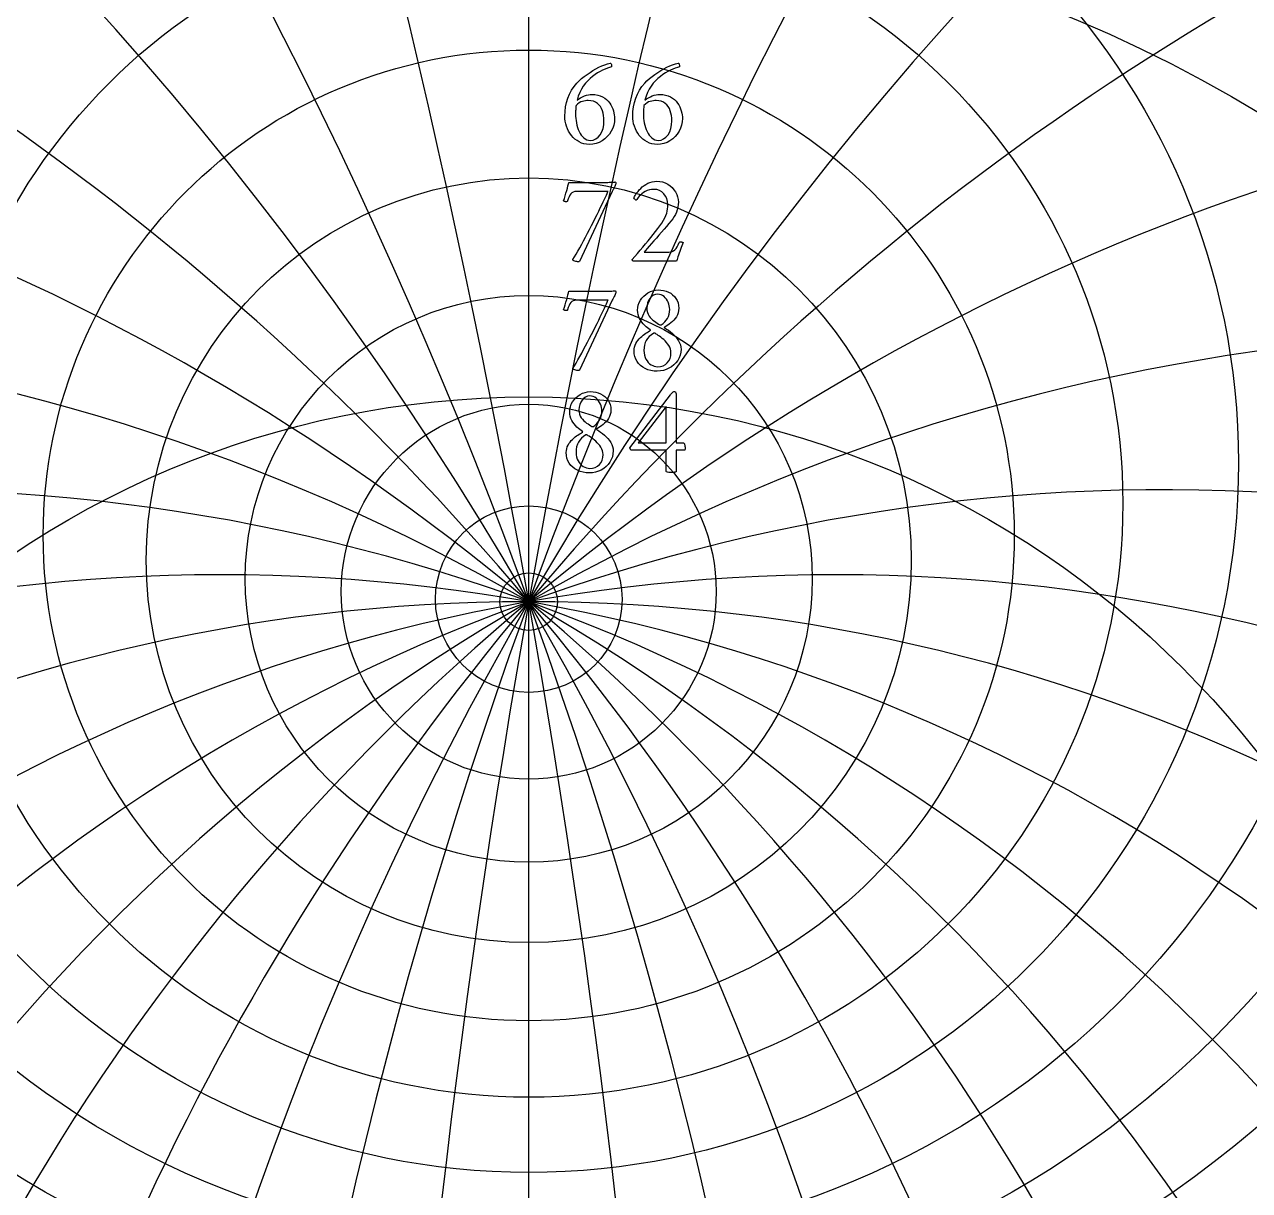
# Model space of a CAD drawing. Header units: millimetres. Extents: x -55 to 55, y -55 to 56.
# Drawn here: x -12.63 to 18.05, y 3.26 to 32.47 of the extents above; entities that cross this region are included whole.
import ezdxf

# ---------------------------------------------------------------- set-up
doc = ezdxf.new("R2010")
doc.units = ezdxf.units.MM
for name, color, linetype in [('CUT_OUTER', 1, 'Continuous'), ('ENGRAVE', 7, 'Continuous'), ('ENGRAVE_FINE', 8, 'Continuous'), ('TEXT', 5, 'Continuous')]:
    doc.layers.add(name, color=color, linetype=linetype)

msp = doc.modelspace()

# ---------------------------------------------------------------- linework, layer by layer
at = {"layer": 'CUT_OUTER'}
msp.add_arc((-0.0002, -0.0001), 54.7499, 132.89036, 87.80158, dxfattribs=at)
at = {"layer": 'ENGRAVE'}
msp.add_lwpolyline([(0, -54), (0, 54)], dxfattribs=at)
for centre, radius in [((0, 0), 54), ((0, 24.3261), 24.3261), ((0, 22.7517), 20.8992), ((0, 21.4865), 17.7713), ((0, 0), 35.3478), ((0, 20.4732), 14.8746), ((0, 19.6704), 12.157), ((0, 19.0478), 9.5763), ((0, 18.5835), 7.0982), ((0, 0), 23.1383), ((0, 18.262), 4.6932), ((0, 18.073), 2.3351), ((0, 18.0106), 0.72)]:
    msp.add_circle(centre, radius, dxfattribs=at)
for centre, radius, start, end in [((0, 26.2892), 28.1417, 104.43657, 75.56343), ((0, 28.7545), 32.4697, 146.34303, 33.65697), ((0, 31.8877), 37.4863, 168.07606, 11.92394), ((0, 35.9396), 43.453, 184.84521, 355.15479), ((0, 41.3064), 50.7778, 199.04163, 340.95837), ((0, -25.6817), 43.6923, 36, 144), ((0, -25.6817), 43.6923, 36, 144), ((0, 48.6521), 60.1373, 211.615649, 328.384351)]:
    msp.add_arc(centre, radius, start, end, dxfattribs=at)
at = {"layer": 'ENGRAVE_FINE'}
for centre, radius, start, end in [((-247.7915, -25.6817), 251.614, 3.256593, 18.285878), ((-247.7915, -25.6817), 251.614, 3.256593, 18.285878), ((247.7915, -25.6817), 251.614, 161.714122, 176.743407), ((247.7915, -25.6817), 251.614, 161.714122, 176.743407), ((-120.0437, -25.6817), 127.7478, 6.558023, 36.869498), ((-120.0437, -25.6817), 127.7478, 6.558023, 36.869498), ((120.0437, -25.6817), 127.7478, 143.130502, 173.441977), ((120.0437, -25.6817), 127.7478, 143.130502, 173.441977), ((-75.6773, -25.6817), 87.3846, 9.951474, 56.069558), ((-75.6773, -25.6817), 87.3846, 9.951474, 56.069558), ((75.6773, -25.6817), 87.3846, 123.930442, 170.048526), ((75.6773, -25.6817), 87.3846, 123.930442, 170.048526), ((-52.0705, -25.6817), 67.9732, 13.489072, 76.236453), ((-52.0705, -25.6817), 67.9732, 13.489072, 76.236453), ((52.0705, -25.6817), 67.9732, 103.763547, 166.510928), ((52.0705, -25.6817), 67.9732, 103.763547, 166.510928), ((-36.6622, -25.6817), 57.0363, 17.231, 97.72535), ((-36.6622, -25.6817), 57.0363, 17.231, 97.72535), ((36.6622, -25.6817), 57.0363, 82.27465, 162.769), ((36.6622, -25.6817), 57.0363, 82.27465, 162.769), ((-25.2258, -25.6817), 50.4515, 21.24955, 120.75591), ((-25.2258, -25.6817), 50.4515, 21.24955, 120.75591), ((25.2258, -25.6817), 50.4515, 59.24409, 158.75045), ((25.2258, -25.6817), 50.4515, 59.24409, 158.75045), ((-15.9027, -25.6817), 46.4964, 25.63452, 130.21425), ((-15.9027, -25.6817), 46.4964, 25.63452, 130.21425), ((15.9027, -25.6817), 46.4964, 49.78575, 154.36548), ((15.9027, -25.6817), 46.4964, 49.78575, 154.36548), ((-7.7041, -25.6817), 44.3663, 30.50093, 137.66478), ((-7.7041, -25.6817), 44.3663, 30.50093, 137.66478), ((7.7041, -25.6817), 44.3663, 42.33522, 149.49907), ((7.7041, -25.6817), 44.3663, 42.33522, 149.49907)]:
    msp.add_arc(centre, radius, start, end, dxfattribs=at)
at = {"layer": 'TEXT'}
for points in [[(1.5776, 30.7148), (1.6558, 30.711), (1.7273, 30.6996), (1.7923, 30.6807), (1.8507, 30.6541), (1.903, 30.6217), (1.9497, 30.5851), (1.9908, 30.5443), (2.0263, 30.4993), (2.0567, 30.4515), (2.0826, 30.4026), (2.1038, 30.3525), (2.1205, 30.3013), (2.1331, 30.2507), (2.1421, 30.2027), (2.1475, 30.1572), (2.1493, 30.1144), (2.144, 30.0297), (2.1281, 29.948), (2.1017, 29.8692), (2.0646, 29.7935), (2.0187, 29.7228), (1.9656, 29.6593), (1.9054, 29.6031), (1.8379, 29.554), (1.7645, 29.5141), (1.6866, 29.4857), (1.6041, 29.4686), (1.5169, 29.4629), (1.4484, 29.4668), (1.3832, 29.4785), (1.3214, 29.498), (1.263, 29.5252), (1.2085, 29.5589), (1.1581, 29.5975), (1.1119, 29.6411), (1.0698, 29.6897), (1.0322, 29.7423), (0.9992, 29.7979), (0.9707, 29.8565), (0.9469, 29.918), (0.928, 29.981), (0.9146, 30.0438), (0.9065, 30.1063), (0.9038, 30.1687), (0.9086, 30.2869), (0.9229, 30.4018), (0.9469, 30.5136), (0.9804, 30.6222), (1.0231, 30.7258), (1.0746, 30.8226), (1.1349, 30.9126), (1.204, 30.9958), (1.262, 31.0553), (1.3241, 31.1124), (1.3905, 31.1671), (1.461, 31.2194), (1.5341, 31.2687), (1.608, 31.3144), (1.6826, 31.3565), (1.758, 31.395), (1.8326, 31.4292), (1.9046, 31.4581), (1.9739, 31.4819), (2.0407, 31.5004), (2.0509, 31.4981), (2.059, 31.4912), (2.0652, 31.4798), (2.0694, 31.4637), (2.0722, 31.4466), (2.0742, 31.4322), (2.0754, 31.4203), (2.0758, 31.411), (2.0246, 31.3934), (1.97, 31.3727), (1.912, 31.3487), (1.8507, 31.3216), (1.7875, 31.2905), (1.7241, 31.2545), (1.6605, 31.2138), (1.5968, 31.1683), (1.5345, 31.1173), (1.4754, 31.0601), (1.4195, 30.9967), (1.3668, 30.9272), (1.3187, 30.8506), (1.2766, 30.7663), (1.2405, 30.6742), (1.2104, 30.5743), (1.2531, 30.6059), (1.2982, 30.6338), (1.3457, 30.6578), (1.3956, 30.6781), (1.4453, 30.6942), (1.4922, 30.7056), (1.5363, 30.7125), (1.5776, 30.7148)], [(3.2766, 30.7148), (3.3547, 30.711), (3.4263, 30.6996), (3.4912, 30.6807), (3.5496, 30.6541), (3.6019, 30.6217), (3.6486, 30.5851), (3.6897, 30.5443), (3.7253, 30.4993), (3.7557, 30.4515), (3.7816, 30.4026), (3.8028, 30.3525), (3.8195, 30.3013), (3.8321, 30.2507), (3.841, 30.2027), (3.8464, 30.1572), (3.8482, 30.1144), (3.8429, 30.0297), (3.8271, 29.948), (3.8006, 29.8692), (3.7636, 29.7935), (3.7177, 29.7228), (3.6646, 29.6593), (3.6043, 29.6031), (3.5369, 29.554), (3.4635, 29.5141), (3.3856, 29.4857), (3.303, 29.4686), (3.2159, 29.4629), (3.1473, 29.4668), (3.0822, 29.4785), (3.0204, 29.498), (2.962, 29.5252), (2.9074, 29.5589), (2.857, 29.5975), (2.8108, 29.6411), (2.7688, 29.6897), (2.7312, 29.7423), (2.6981, 29.7979), (2.6697, 29.8565), (2.6459, 29.918), (2.627, 29.981), (2.6135, 30.0438), (2.6054, 30.1063), (2.6027, 30.1687), (2.6075, 30.2869), (2.6219, 30.4018), (2.6459, 30.5136), (2.6794, 30.6222), (2.7221, 30.7258), (2.7736, 30.8226), (2.8339, 30.9126), (2.9029, 30.9958), (2.9609, 31.0553), (3.0231, 31.1124), (3.0895, 31.1671), (3.16, 31.2194), (3.2331, 31.2687), (3.3069, 31.3144), (3.3816, 31.3565), (3.457, 31.395), (3.5316, 31.4292), (3.6035, 31.4581), (3.6729, 31.4819), (3.7396, 31.5004), (3.7498, 31.4981), (3.758, 31.4912), (3.7642, 31.4798), (3.7684, 31.4637), (3.7712, 31.4466), (3.7732, 31.4322), (3.7744, 31.4203), (3.7748, 31.411), (3.7236, 31.3934), (3.669, 31.3727), (3.611, 31.3487), (3.5496, 31.3216), (3.4865, 31.2905), (3.4231, 31.2545), (3.3595, 31.2138), (3.2957, 31.1683), (3.2335, 31.1173), (3.1744, 31.0601), (3.1185, 30.9967), (3.0658, 30.9272), (3.0177, 30.8506), (2.9756, 30.7663), (2.9395, 30.6742), (2.9093, 30.5743), (2.952, 30.6059), (2.9971, 30.6338), (3.0446, 30.6578), (3.0945, 30.6781), (3.1442, 30.6942), (3.1912, 30.7056), (3.2353, 30.7125), (3.2766, 30.7148)], [(1.1848, 30.437), (1.1818, 30.4112), (1.1792, 30.3851), (1.177, 30.3585), (1.1752, 30.3316), (1.1738, 30.3044), (1.1728, 30.2773), (1.1722, 30.2502), (1.172, 30.223), (1.1734, 30.1697), (1.1776, 30.1152), (1.1846, 30.0595), (1.1944, 30.0027), (1.2071, 29.9462), (1.2227, 29.8917), (1.2414, 29.8392), (1.263, 29.7887), (1.2877, 29.7415), (1.3153, 29.6989), (1.346, 29.6608), (1.3796, 29.6274), (1.4161, 29.6002), (1.4555, 29.5807), (1.4976, 29.569), (1.5425, 29.5651), (1.6141, 29.5739), (1.679, 29.6003), (1.7371, 29.6442), (1.7884, 29.7057), (1.8303, 29.7803), (1.8602, 29.8637), (1.8782, 29.9559), (1.8842, 30.0569), (1.8817, 30.1228), (1.8742, 30.1863), (1.8617, 30.2474), (1.8443, 30.306), (1.8214, 30.3607), (1.7928, 30.4098), (1.7583, 30.4533), (1.7181, 30.4913), (1.6716, 30.522), (1.6183, 30.544), (1.5583, 30.5571), (1.4914, 30.5615), (1.457, 30.5602), (1.4207, 30.5563), (1.3827, 30.5498), (1.3429, 30.5408), (1.3025, 30.5265), (1.2626, 30.5044), (1.2234, 30.4746), (1.1848, 30.437)], [(2.8838, 30.437), (2.8808, 30.4112), (2.8782, 30.3851), (2.876, 30.3585), (2.8742, 30.3316), (2.8728, 30.3044), (2.8718, 30.2773), (2.8712, 30.2502), (2.871, 30.223), (2.8724, 30.1697), (2.8766, 30.1152), (2.8836, 30.0595), (2.8934, 30.0027), (2.906, 29.9462), (2.9217, 29.8917), (2.9404, 29.8392), (2.962, 29.7887), (2.9867, 29.7415), (3.0143, 29.6989), (3.0449, 29.6608), (3.0786, 29.6274), (3.1151, 29.6002), (3.1544, 29.5807), (3.1965, 29.569), (3.2415, 29.5651), (3.3131, 29.5739), (3.378, 29.6003), (3.4361, 29.6442), (3.4874, 29.7057), (3.5293, 29.7803), (3.5592, 29.8637), (3.5772, 29.9559), (3.5832, 30.0569), (3.5807, 30.1228), (3.5732, 30.1863), (3.5607, 30.2474), (3.5432, 30.306), (3.5204, 30.3607), (3.4917, 30.4098), (3.4573, 30.4533), (3.4171, 30.4913), (3.3706, 30.522), (3.3173, 30.544), (3.2572, 30.5571), (3.1904, 30.5615), (3.1559, 30.5602), (3.1197, 30.5563), (3.0817, 30.5498), (3.0419, 30.5408), (3.0014, 30.5265), (2.9616, 30.5044), (2.9224, 30.4746), (2.8838, 30.437)], [(3.8674, 27.006), (3.8512, 26.9663), (3.8347, 26.9241), (3.8177, 26.8793), (3.8003, 26.8319), (3.7832, 26.7841), (3.7668, 26.7381), (3.7512, 26.6939), (3.7365, 26.6515), (3.7233, 26.6134), (3.7125, 26.582), (3.7041, 26.5575), (3.6981, 26.5397), (2.6187, 26.5397), (2.6138, 26.5434), (2.6087, 26.5481), (2.6034, 26.5538), (2.598, 26.5605), (2.5931, 26.5673), (2.5896, 26.5736), (2.5875, 26.5793), (2.5868, 26.5844), (2.6526, 26.6587), (2.7193, 26.7345), (2.7868, 26.812), (2.855, 26.891), (2.9229, 26.9706), (2.9892, 27.0499), (3.0538, 27.1287), (3.1169, 27.2072), (3.177, 27.2838), (3.2327, 27.3572), (3.284, 27.4275), (3.3309, 27.4946), (3.3745, 27.5626), (3.4095, 27.6263), (3.436, 27.6856), (3.4538, 27.7405), (3.4657, 27.7938), (3.4742, 27.8483), (3.4793, 27.9039), (3.481, 27.9608), (3.4749, 28.0375), (3.4566, 28.1077), (3.4262, 28.1716), (3.3836, 28.2291), (3.3316, 28.2766), (3.273, 28.3105), (3.2078, 28.3309), (3.1361, 28.3377), (3.0758, 28.3343), (3.0195, 28.3241), (2.9672, 28.3071), (2.9189, 28.2834), (2.8748, 28.2556), (2.8351, 28.2267), (2.7997, 28.1966), (2.7688, 28.1652), (2.7425, 28.1353), (2.7209, 28.1093), (2.7041, 28.0874), (2.6922, 28.0694), (2.6825, 28.0707), (2.6726, 28.0746), (2.6625, 28.0811), (2.6522, 28.0902), (2.6432, 28.0998), (2.6367, 28.1081), (2.6328, 28.115), (2.6315, 28.1205), (2.6384, 28.1374), (2.6494, 28.1592), (2.6647, 28.1861), (2.6842, 28.2179), (2.7078, 28.2526), (2.7357, 28.2882), (2.7677, 28.3245), (2.8039, 28.3616), (2.8438, 28.3977), (2.8866, 28.4311), (2.9324, 28.4616), (2.9812, 28.4894), (3.033, 28.5124), (3.0878, 28.5289), (3.1455, 28.5388), (3.2063, 28.5421), (3.2797, 28.5374), (3.3496, 28.5233), (3.4162, 28.4998), (3.4794, 28.467), (3.5377, 28.4268), (3.5895, 28.3812), (3.6351, 28.3302), (3.6742, 28.2738), (3.7056, 28.2137), (3.7281, 28.1516), (3.7415, 28.0876), (3.746, 28.0215), (3.743, 27.9554), (3.7341, 27.8914), (3.7191, 27.8293), (3.6981, 27.7692), (3.672, 27.7111), (3.6414, 27.655), (3.6065, 27.601), (3.5672, 27.5489), (3.5114, 27.4807), (3.4526, 27.4103), (3.3908, 27.3378), (3.3261, 27.263), (3.2607, 27.1884), (3.1971, 27.1161), (3.1354, 27.0463), (3.0754, 26.9788), (3.0193, 26.9158), (2.9692, 26.8595), (2.9251, 26.8097), (2.887, 26.7664), (3.5065, 26.7664), (3.5507, 26.7701), (3.5907, 26.7812), (3.6266, 26.7997), (3.6582, 26.8255), (3.6873, 26.859), (3.7153, 26.9002), (3.7423, 26.9492), (3.7684, 27.006), (3.773, 27.0143), (3.7804, 27.0203), (3.7905, 27.0239), (3.8035, 27.0251), (3.8091, 27.0247), (3.8163, 27.0235), (3.8251, 27.0215), (3.8355, 27.0187), (3.8458, 27.0155), (3.8546, 27.0123), (3.8618, 27.0092), (3.8674, 27.006)], [(1.9481, 28.5133), (1.979, 28.5136), (2.0111, 28.5145), (2.0445, 28.516), (2.079, 28.5181), (2.1105, 28.5202), (2.1349, 28.5217), (2.1521, 28.5226), (2.162, 28.5229), (2.1704, 28.5211), (2.1764, 28.5157), (2.18, 28.5067), (2.1812, 28.4942), (2.1794, 28.4767), (2.174, 28.4562), (2.165, 28.4328), (2.1525, 28.4063), (2.1379, 28.3779), (2.1229, 28.3484), (2.1075, 28.318), (2.0918, 28.2866), (1.271, 26.5333), (1.2654, 26.5291), (1.2583, 26.5261), (1.2495, 26.5243), (1.2391, 26.5237), (1.2205, 26.5248), (1.2, 26.5281), (1.1774, 26.5336), (1.1529, 26.5413), (1.1305, 26.5504), (1.1145, 26.5601), (1.105, 26.5703), (1.1018, 26.5812), (1.1427, 26.6451), (1.1856, 26.7153), (1.2305, 26.792), (1.2774, 26.875), (1.3256, 26.9624), (1.3744, 27.0523), (1.4238, 27.1445), (1.4738, 27.2391), (1.5235, 27.3345), (1.572, 27.4291), (1.6193, 27.5229), (1.6654, 27.6159), (1.7097, 27.7064), (1.7517, 27.7928), (1.7912, 27.8749), (1.8283, 27.9528), (1.8624, 28.0249), (1.893, 28.0894), (1.9199, 28.1463), (1.9433, 28.1956), (1.9621, 28.2354), (1.9756, 28.2638), (1.9837, 28.2809), (1.9864, 28.2866), (1.1944, 28.2866), (1.1509, 28.283), (1.113, 28.2722), (1.0806, 28.2542), (1.0539, 28.2291), (1.0307, 28.1962), (1.0092, 28.1548), (0.9892, 28.1051), (0.9708, 28.0471), (0.9672, 28.0387), (0.9597, 28.0327), (0.9481, 28.0291), (0.9325, 28.0279), (0.927, 28.0283), (0.9201, 28.0295), (0.9119, 28.0315), (0.9022, 28.0343), (0.8925, 28.0375), (0.8842, 28.0407), (0.8773, 28.0439), (0.8718, 28.0471), (0.8923, 28.1112), (0.9122, 28.176), (0.9314, 28.2414), (0.9501, 28.3073), (0.9671, 28.3699), (0.9816, 28.4251), (0.9935, 28.4729), (1.0028, 28.5133)], [(1.9481, 25.7868), (1.979, 25.7871), (2.0111, 25.788), (2.0445, 25.7895), (2.079, 25.7916), (2.1105, 25.7936), (2.1349, 25.7951), (2.1521, 25.796), (2.162, 25.7963), (2.1704, 25.7945), (2.1764, 25.7892), (2.18, 25.7802), (2.1812, 25.7676), (2.1794, 25.7501), (2.174, 25.7297), (2.165, 25.7062), (2.1525, 25.6798), (2.1379, 25.6513), (2.1229, 25.6219), (2.1075, 25.5915), (2.0918, 25.56), (1.271, 23.8068), (1.2654, 23.8026), (1.2583, 23.7996), (1.2495, 23.7978), (1.2391, 23.7972), (1.2205, 23.7983), (1.2, 23.8016), (1.1774, 23.8071), (1.1529, 23.8147), (1.1305, 23.8238), (1.1145, 23.8335), (1.105, 23.8438), (1.1018, 23.8547), (1.1427, 23.9185), (1.1856, 23.9888), (1.2305, 24.0654), (1.2774, 24.1485), (1.3256, 24.2359), (1.3744, 24.3257), (1.4238, 24.4179), (1.4738, 24.5125), (1.5235, 24.6079), (1.572, 24.7026), (1.6193, 24.7964), (1.6654, 24.8894), (1.7097, 24.9799), (1.7517, 25.0662), (1.7912, 25.1484), (1.8283, 25.2263), (1.8624, 25.2983), (1.893, 25.3628), (1.9199, 25.4197), (1.9433, 25.469), (1.9621, 25.5088), (1.9756, 25.5373), (1.9837, 25.5543), (1.9864, 25.56), (1.1944, 25.56), (1.1509, 25.5564), (1.113, 25.5456), (1.0806, 25.5277), (1.0539, 25.5025), (1.0307, 25.4696), (1.0092, 25.4283), (0.9892, 25.3786), (0.9708, 25.3205), (0.9672, 25.3121), (0.9597, 25.3061), (0.9481, 25.3025), (0.9325, 25.3013), (0.927, 25.3017), (0.9201, 25.3029), (0.9119, 25.3049), (0.9022, 25.3077), (0.8925, 25.3109), (0.8842, 25.3141), (0.8773, 25.3173), (0.8718, 25.3205), (0.8923, 25.3847), (0.9122, 25.4494), (0.9314, 25.5148), (0.9501, 25.5808), (0.9671, 25.6434), (0.9816, 25.6985), (0.9935, 25.7463), (1.0028, 25.7868)], [(3.2415, 25.8187), (3.3102, 25.8153), (3.376, 25.8051), (3.4388, 25.7882), (3.4985, 25.7644), (3.5539, 25.7343), (3.6035, 25.6981), (3.6473, 25.656), (3.6854, 25.6079), (3.7161, 25.554), (3.738, 25.4946), (3.7512, 25.4295), (3.7556, 25.3588), (3.752, 25.3001), (3.7412, 25.2455), (3.7233, 25.1948), (3.6981, 25.1481), (3.6679, 25.1049), (3.6347, 25.065), (3.5984, 25.0283), (3.5592, 24.9948), (3.519, 24.964), (3.4798, 24.9357), (3.4415, 24.9097), (3.4043, 24.8862), (3.3959, 24.8826), (3.3931, 24.8782), (3.3959, 24.873), (3.4043, 24.867), (3.4521, 24.8395), (3.4997, 24.8079), (3.5471, 24.7724), (3.5943, 24.7329), (3.6394, 24.6902), (3.6806, 24.6451), (3.7177, 24.5976), (3.7508, 24.5477), (3.7781, 24.496), (3.7975, 24.4431), (3.8092, 24.389), (3.8131, 24.3337), (3.8079, 24.2575), (3.7923, 24.1852), (3.7664, 24.1169), (3.7301, 24.0527), (3.6853, 23.9937), (3.6339, 23.9413), (3.5759, 23.8955), (3.5113, 23.8563), (3.4421, 23.8248), (3.3704, 23.8024), (3.296, 23.7889), (3.2191, 23.7844), (3.1368, 23.7884), (3.059, 23.8004), (2.9859, 23.8203), (2.9173, 23.8483), (2.8547, 23.8834), (2.7995, 23.9249), (2.7517, 23.9728), (2.7113, 24.0271), (2.6792, 24.0868), (2.6562, 24.1509), (2.6425, 24.2193), (2.6379, 24.2922), (2.6407, 24.3421), (2.649, 24.3896), (2.663, 24.4347), (2.6826, 24.4774), (2.7063, 24.5177), (2.7329, 24.5556), (2.7622, 24.5912), (2.7944, 24.6243), (2.828, 24.655), (2.8618, 24.6834), (2.8958, 24.7093), (2.9301, 24.7329), (2.9629, 24.7542), (2.9928, 24.7736), (3.0196, 24.791), (3.0435, 24.8063), (3.0482, 24.8109), (3.0498, 24.8151), (3.0482, 24.8189), (3.0435, 24.8223), (3.0108, 24.8436), (2.9768, 24.869), (2.9414, 24.8987), (2.9045, 24.9325), (2.8684, 24.9699), (2.8351, 25.0103), (2.8045, 25.0537), (2.7768, 25.1001), (2.7537, 25.1492), (2.7373, 25.2007), (2.7274, 25.2546), (2.7241, 25.3109), (2.7286, 25.3768), (2.7421, 25.4403), (2.7645, 25.5013), (2.796, 25.56), (2.8348, 25.6148), (2.8794, 25.6642), (2.9298, 25.7082), (2.986, 25.7468), (3.0462, 25.7783), (3.1089, 25.8007), (3.174, 25.8142), (3.2415, 25.8187)], [(3.2255, 25.7101), (3.1717, 25.7037), (3.1221, 25.6846), (3.0767, 25.6526), (3.0355, 25.6079), (3.0012, 25.5544), (2.9768, 25.4961), (2.9621, 25.4331), (2.9572, 25.3652), (2.9607, 25.3084), (2.9712, 25.2562), (2.9887, 25.2086), (3.0131, 25.1656), (3.0424, 25.1268), (3.0742, 25.0918), (3.1086, 25.0605), (3.1456, 25.0331), (3.1828, 25.0085), (3.2175, 24.986), (3.2498, 24.9654), (3.2798, 24.9469), (3.2834, 24.9455), (3.2878, 24.9445), (3.2929, 24.9439), (3.2989, 24.9437), (3.3003, 24.9437), (3.3013, 24.9437), (3.3019, 24.9437), (3.3021, 24.9437), (3.3067, 24.9439), (3.3109, 24.9445), (3.3147, 24.9455), (3.3181, 24.9469), (3.3636, 24.9808), (3.4043, 25.0187), (3.4402, 25.0606), (3.4714, 25.1065), (3.4965, 25.1564), (3.5145, 25.2103), (3.5253, 25.2682), (3.5289, 25.3301), (3.5266, 25.376), (3.5197, 25.4211), (3.5082, 25.4654), (3.4921, 25.5089), (3.4719, 25.5502), (3.4478, 25.588), (3.42, 25.6221), (3.3884, 25.6526), (3.353, 25.6778), (3.3141, 25.6957), (3.2716, 25.7065), (3.2255, 25.7101)], [(3.2255, 23.8962), (3.2982, 23.9022), (3.3632, 23.9201), (3.4204, 23.9501), (3.4698, 23.992), (3.5096, 24.0437), (3.5381, 24.103), (3.5551, 24.1698), (3.5608, 24.2443), (3.5574, 24.2915), (3.5472, 24.3373), (3.5303, 24.3817), (3.5065, 24.4247), (3.4782, 24.4658), (3.4474, 24.5046), (3.4143, 24.5409), (3.3788, 24.5748), (3.3426, 24.606), (3.3077, 24.6343), (3.274, 24.6595), (3.2415, 24.6818), (3.2125, 24.7006), (3.1896, 24.7153), (3.1726, 24.7261), (3.1616, 24.7329), (3.1556, 24.7357), (3.1504, 24.7377), (3.146, 24.7389), (3.1425, 24.7393), (3.1381, 24.7391), (3.1345, 24.7385), (3.1317, 24.7375), (3.1297, 24.7361), (3.0701, 24.6948), (3.0191, 24.6507), (2.9767, 24.6038), (2.9429, 24.5541), (2.917, 24.5), (2.8985, 24.4399), (2.8875, 24.3738), (2.8838, 24.3018), (2.887, 24.2402), (2.8965, 24.1832), (2.9125, 24.1308), (2.9349, 24.083), (2.9621, 24.0402), (2.9928, 24.0028), (3.0268, 23.9707), (3.0642, 23.9441), (3.1036, 23.9231), (3.1436, 23.9082), (3.1843, 23.8992), (3.2255, 23.8962)], [(1.5425, 23.2716), (1.6112, 23.2682), (1.677, 23.2581), (1.7398, 23.2411), (1.7996, 23.2173), (1.855, 23.1872), (1.9046, 23.1511), (1.9484, 23.109), (1.9864, 23.0609), (2.0171, 23.007), (2.0391, 22.9475), (2.0523, 22.8824), (2.0566, 22.8118), (2.0531, 22.7531), (2.0423, 22.6984), (2.0243, 22.6477), (1.9992, 22.601), (1.9689, 22.5579), (1.9357, 22.5179), (1.8995, 22.4812), (1.8602, 22.4477), (1.82, 22.417), (1.7808, 22.3886), (1.7426, 22.3627), (1.7054, 22.3391), (1.697, 22.3355), (1.6942, 22.3311), (1.697, 22.3259), (1.7054, 22.3199), (1.7532, 22.2924), (1.8008, 22.2609), (1.8482, 22.2253), (1.8954, 22.1858), (1.9405, 22.1431), (1.9816, 22.098), (2.0187, 22.0505), (2.0519, 22.0006), (2.0791, 21.9489), (2.0986, 21.896), (2.1102, 21.8419), (2.1141, 21.7866), (2.1089, 21.7104), (2.0934, 21.6381), (2.0674, 21.5699), (2.0311, 21.5056), (1.9863, 21.4466), (1.9349, 21.3942), (1.8769, 21.3484), (1.8123, 21.3092), (1.7432, 21.2778), (1.6714, 21.2553), (1.5971, 21.2418), (1.5201, 21.2373), (1.4378, 21.2413), (1.3601, 21.2533), (1.2869, 21.2733), (1.2183, 21.3012), (1.1558, 21.3363), (1.1006, 21.3779), (1.0528, 21.4258), (1.0124, 21.48), (0.9802, 21.5397), (0.9573, 21.6038), (0.9435, 21.6723), (0.9389, 21.7451), (0.9417, 21.795), (0.9501, 21.8425), (0.9641, 21.8876), (0.9836, 21.9303), (1.0074, 21.9707), (1.0339, 22.0086), (1.0633, 22.0441), (1.0954, 22.0772), (1.129, 22.108), (1.1629, 22.1363), (1.1969, 22.1623), (1.2311, 22.1858), (1.2639, 22.2072), (1.2938, 22.2265), (1.3206, 22.2439), (1.3445, 22.2593), (1.3493, 22.2639), (1.3509, 22.2681), (1.3493, 22.2718), (1.3445, 22.2752), (1.3118, 22.2965), (1.2778, 22.3219), (1.2424, 22.3516), (1.2056, 22.3854), (1.1694, 22.4228), (1.1361, 22.4633), (1.1056, 22.5067), (1.0778, 22.5531), (1.0548, 22.6022), (1.0383, 22.6537), (1.0284, 22.7076), (1.0251, 22.7639), (1.0296, 22.8297), (1.0431, 22.8932), (1.0655, 22.9543), (1.097, 23.0129), (1.1358, 23.0677), (1.1804, 23.1171), (1.2308, 23.1611), (1.287, 23.1998), (1.3473, 23.2312), (1.41, 23.2537), (1.475, 23.2671), (1.5425, 23.2716)], [(1.5265, 23.163), (1.4727, 23.1567), (1.4231, 23.1375), (1.3777, 23.1056), (1.3365, 23.0609), (1.3023, 23.0074), (1.2778, 22.9491), (1.2631, 22.886), (1.2583, 22.8181), (1.2618, 22.7614), (1.2722, 22.7092), (1.2897, 22.6616), (1.3141, 22.6185), (1.3434, 22.5797), (1.3752, 22.5447), (1.4097, 22.5135), (1.4467, 22.486), (1.4838, 22.4615), (1.5185, 22.4389), (1.5509, 22.4184), (1.5808, 22.3998), (1.5844, 22.3984), (1.5888, 22.3974), (1.594, 22.3968), (1.6, 22.3966), (1.6014, 22.3966), (1.6024, 22.3966), (1.603, 22.3966), (1.6032, 22.3966), (1.6078, 22.3968), (1.6119, 22.3974), (1.6157, 22.3984), (1.6191, 22.3998), (1.6646, 22.4337), (1.7054, 22.4716), (1.7413, 22.5136), (1.7724, 22.5595), (1.7976, 22.6094), (1.8155, 22.6633), (1.8263, 22.7211), (1.8299, 22.783), (1.8276, 22.8289), (1.8207, 22.874), (1.8092, 22.9183), (1.7932, 22.9619), (1.7729, 23.0032), (1.7489, 23.0409), (1.721, 23.075), (1.6894, 23.1056), (1.6541, 23.1307), (1.6151, 23.1487), (1.5726, 23.1595), (1.5265, 23.163)], [(3.6406, 23.2748), (3.6525, 23.2736), (3.6626, 23.27), (3.6709, 23.264), (3.6774, 23.2557), (3.6823, 23.2461), (3.6858, 23.2365), (3.6878, 23.2269), (3.6885, 23.2173), (3.6885, 21.9878), (3.8738, 21.9878), (3.8816, 21.9854), (3.8889, 21.9782), (3.8959, 21.9663), (3.9025, 21.9495), (3.9081, 21.9295), (3.9121, 21.908), (3.9145, 21.8848), (3.9153, 21.8601), (3.9147, 21.8437), (3.9129, 21.8297), (3.9099, 21.8182), (3.9057, 21.809), (3.6885, 21.809), (3.6885, 21.2629), (3.6873, 21.2624), (3.6834, 21.2609), (3.6769, 21.2584), (3.6678, 21.2549), (3.6529, 21.2514), (3.6291, 21.2489), (3.5962, 21.2474), (3.5544, 21.2469), (3.5055, 21.2485), (3.4706, 21.2533), (3.4496, 21.2613), (3.4426, 21.2725), (3.4426, 21.809), (2.5644, 21.809), (2.5569, 21.8143), (2.5504, 21.8206), (2.545, 21.8278), (2.5405, 21.8361), (2.537, 21.8446), (2.5345, 21.8525), (2.533, 21.8598), (2.5325, 21.8665), (3.548, 23.195), (3.5568, 23.2053), (3.5672, 23.2169), (3.5792, 23.23), (3.5927, 23.2445), (3.6065, 23.2578), (3.6191, 23.2672), (3.6305, 23.2729), (3.6406, 23.2748)], [(3.4426, 22.9012), (2.7433, 21.9878), (3.4426, 21.9878)], [(1.5265, 21.3491), (1.5993, 21.3551), (1.6642, 21.3731), (1.7214, 21.403), (1.7708, 21.4449), (1.8106, 21.4966), (1.8391, 21.5559), (1.8562, 21.6228), (1.8618, 21.6972), (1.8584, 21.7444), (1.8483, 21.7902), (1.8313, 21.8346), (1.8075, 21.8776), (1.7792, 21.9188), (1.7485, 21.9575), (1.7153, 21.9938), (1.6798, 22.0277), (1.6437, 22.059), (1.6087, 22.0872), (1.575, 22.1125), (1.5425, 22.1347), (1.5135, 22.1535), (1.4906, 22.1683), (1.4736, 22.179), (1.4626, 22.1858), (1.4567, 22.1886), (1.4515, 22.1906), (1.4471, 22.1918), (1.4435, 22.1922), (1.4391, 22.192), (1.4355, 22.1914), (1.4327, 22.1904), (1.4307, 22.189), (1.3711, 22.1477), (1.3201, 22.1036), (1.2777, 22.0567), (1.2439, 22.007), (1.218, 21.9529), (1.1996, 21.8928), (1.1885, 21.8267), (1.1848, 21.7547), (1.188, 21.6931), (1.1976, 21.6361), (1.2135, 21.5837), (1.2359, 21.5359), (1.2631, 21.4931), (1.2938, 21.4557), (1.3278, 21.4237), (1.3652, 21.397), (1.4047, 21.3761), (1.4447, 21.3611), (1.4853, 21.3521), (1.5265, 21.3491)]]:
    msp.add_lwpolyline(points, close=True, dxfattribs=at)

doc.saveas('drawing.dxf')
